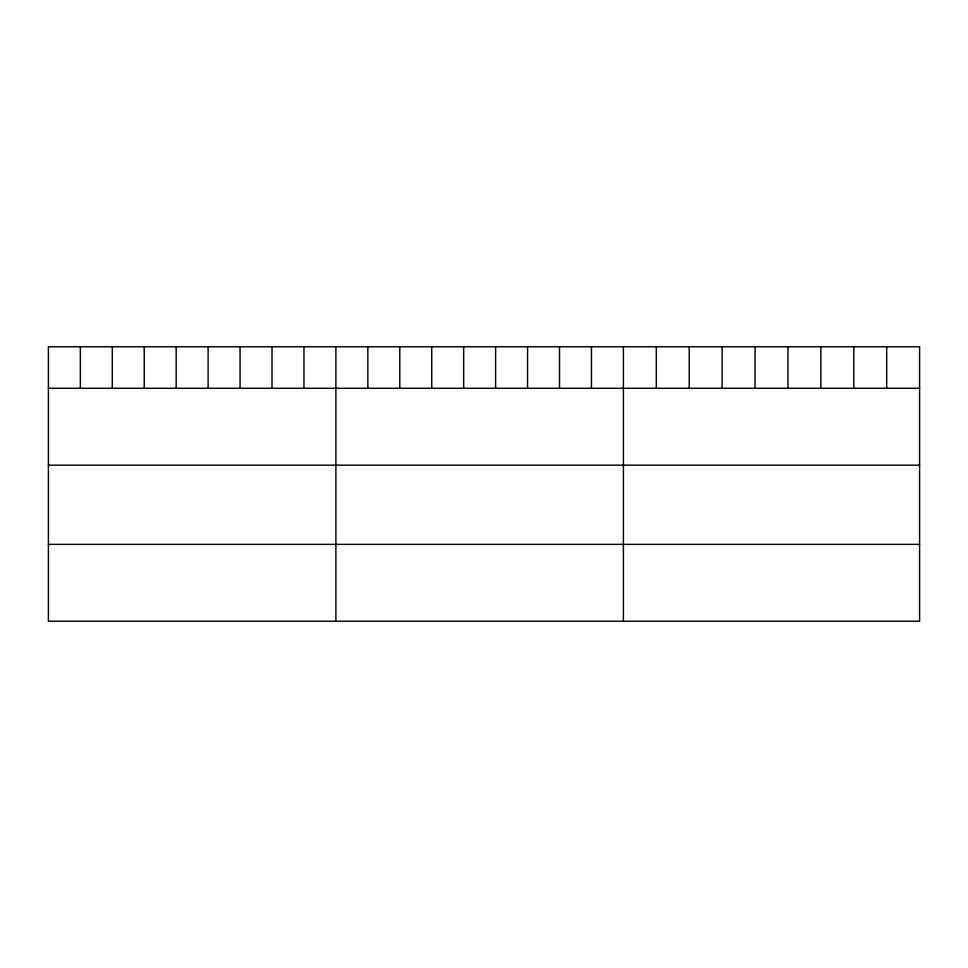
<?xml version="1.0" encoding="UTF-8"?>
<svg xmlns="http://www.w3.org/2000/svg" width="968" height="968" viewBox="0 0 968 968"><rect width="100%" height="100%" fill="white"/><g stroke="black" fill="none" stroke-linecap="round" stroke-linejoin="round"><path stroke-width="1.45" d="M48.4 388.289L919.6 388.289M48.4 465.16L919.6 465.16M48.4 544.367L919.6 544.367M886.688 346.762L886.688 388.289M853.776 346.762L853.776 388.289M820.864 346.762L820.864 388.289M787.952 346.762L787.952 388.289M755.04 346.762L755.04 388.289M722.128 346.762L722.128 388.289M689.216 346.762L689.216 388.289M656.304 346.762L656.304 388.289M623.392 346.762L623.392 621.238M591.448 346.762L591.448 388.289M559.504 346.762L559.504 388.289M527.56 346.762L527.56 388.289M495.616 346.762L495.616 388.289M463.672 346.762L463.672 388.289M431.728 346.762L431.728 388.289M399.784 346.762L399.784 388.289M367.84 346.762L367.84 388.289M335.896 346.762L335.896 621.238M303.952 346.762L303.952 388.289M272.008 346.762L272.008 388.289M240.064 346.762L240.064 388.289M208.12 346.762L208.12 388.289M176.176 346.762L176.176 388.289M144.232 346.762L144.232 388.289M112.288 346.762L112.288 388.289M80.344 346.762L80.344 388.289M919.6 346.762L48.4 346.762L48.4 621.238L919.6 621.238L919.6 346.762"/></g></svg>
